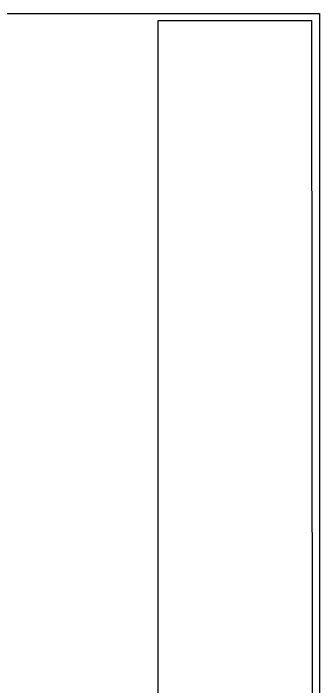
# Model space of a CAD drawing. Header units: inches. Extents: x 0 to 420, y 0 to 297.
# Drawn here: x 331.6 to 420.4, y 102.1 to 297.4 of the extents above; entities that cross this region are included whole.
import ezdxf

# ---------------------------------------------------------------- set-up
doc = ezdxf.new("R2010")
doc.units = ezdxf.units.IN
doc.layers.add('Default', color=7, linetype='Continuous')

msp = doc.modelspace()

# ---------------------------------------------------------------- linework, layer by layer
at = {"layer": 'Default', "color": 7, "linetype": 'Continuous', "ltscale": 25.4}
for p, q in [((0.47937, 297.36635), (420.37585, 297.36635)), ((420.37585, 297.36635), (420.37585, 0.37054)), ((373.52797, 12.35838), (373.52797, 295.36794)), ((373.52797, 295.36794), (418.09618, 295.36794)), ((418.38159, 12.35838), (418.09618, 295.36794))]:
    msp.add_line(p, q, dxfattribs=at)

doc.saveas('drawing.dxf')
